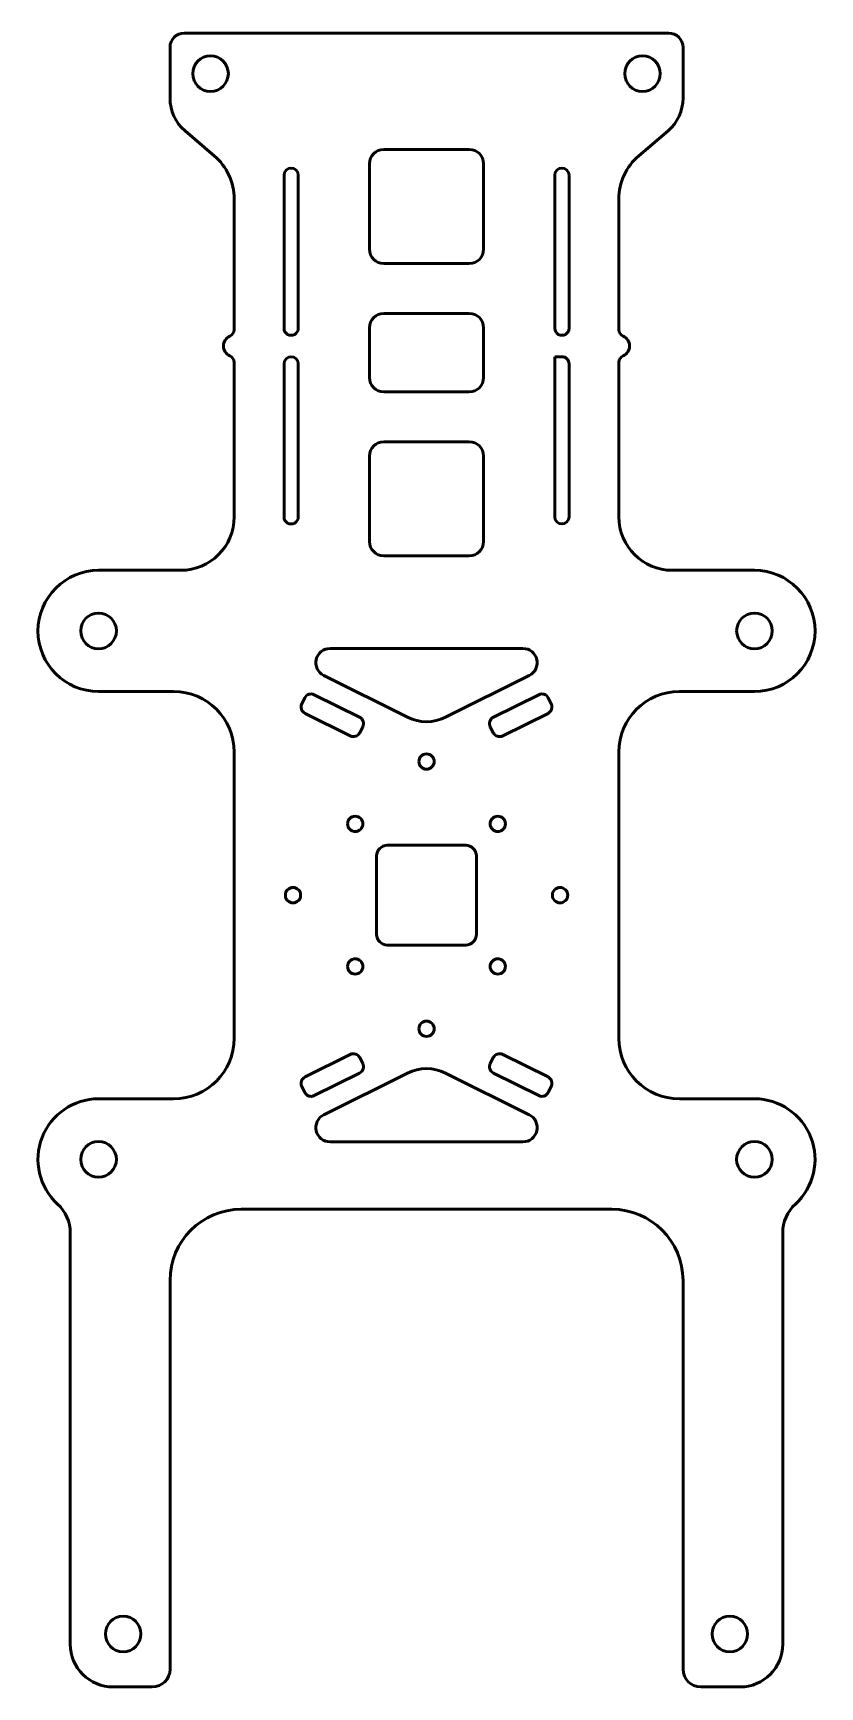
# Model space of a CAD drawing. Header units: millimetres. Extents: x 155 to 265, y 35 to 267.
import ezdxf

# ---------------------------------------------------------------- set-up
doc = ezdxf.new("R2010")
doc.units = ezdxf.units.MM
doc.header["$LTSCALE"] = 0.75
doc.layers.add('Visible', color=7, linetype='Continuous', lineweight=50)

msp = doc.modelspace()

# ---------------------------------------------------------------- linework, layer by layer
at = {"layer": 'Visible', "extrusion": (0, 2.967e-13, -1)}
for p, q in [((176.196697, 267.22853, 0.75), (244.193593, 267.22853, 0.75)), ((174.196697, 265.22853, 0.75), (174.196697, 258.083105, 0.75)), ((246.193593, 265.22853, 0.75), (246.193593, 258.083135, 0.75)), ((180.389255, 250.029896, 0.75), (176.301153, 253.519692, 0.75)), ((240.001188, 250.030114, 0.75), (244.089099, 253.51969, 0.75)), ((204.194938, 250.902634, 0.75), (216.194938, 250.902634, 0.75)), ((202.194938, 247.295607, 0.75), (202.194938, 248.902634, 0.75)), ((218.194938, 248.902634, 0.75), (218.194938, 236.902634, 0.75)), ((190.195099, 225.830162, 0.75), (190.195019, 247.295563, 0.75)), ((192.195019, 247.295566, 0.75), (192.195099, 225.830169, 0.75)), ((202.195001, 236.902625, 0.75), (202.194954, 247.295607, 0.75)), ((228.195099, 225.830303, 0.75), (228.195019, 247.295703, 0.75)), ((230.195019, 247.295707, 0.75), (230.195099, 225.83031, 0.75)), ((183.195197, 225.62159, 0.75), (183.195197, 243.945345, 0.75)), ((237.195197, 225.62159, 0.75), (237.195197, 243.945521, 0.75)), ((216.194938, 234.902634, 0.75), (204.195001, 234.902634, 0.75)), ((204.195051, 227.902634, 0.75), (216.195051, 227.902634, 0.75)), ((202.195083, 218.900819, 0.75), (202.195051, 225.902625, 0.75)), ((218.195051, 225.902643, 0.75), (218.195067, 222.401803, 0.75)), ((183.195197, 199.364902, 0.75), (183.195197, 221.039015, 0.75)), ((190.195197, 199.364902, 0.75), (190.195117, 220.830162, 0.75)), ((192.195117, 220.830169, 0.75), (192.195197, 199.364902, 0.75)), ((218.195067, 222.401803, 0.75), (218.195067, 218.900828, 0.75)), ((228.195114, 221.830303, 0.75), (229.195114, 221.830306, 0.75)), ((228.195197, 199.364902, 0.75), (228.195114, 221.830303, 0.75)), ((230.195117, 220.83031, 0.75), (230.195197, 199.364902, 0.75)), ((237.195197, 199.364902, 0.75), (237.195197, 221.039015, 0.75)), ((216.195067, 216.900828, 0.75), (204.195083, 216.900828, 0.75)), ((204.195197, 209.900828, 0.75), (216.195067, 209.900828, 0.75)), ((202.195197, 195.900837, 0.75), (202.195197, 207.900828, 0.75)), ((218.195067, 207.900828, 0.75), (218.195067, 195.900891, 0.75)), ((216.195076, 193.900891, 0.75), (204.195206, 193.900837, 0.75)), ((164.166121, 191.864902, 0.75), (175.695197, 191.864902, 0.75)), ((244.695197, 191.864902, 0.75), (256.224168, 191.864902, 0.75)), ((196.661844, 180.900864, 0.75), (223.72855, 180.900864, 0.75)), ((207.520159, 171.258177, 0.75), (195.770165, 177.110638, 0.75)), ((224.620229, 177.110638, 0.75), (212.870235, 171.258177, 0.75)), ((164.166121, 174.864902, 0.75), (174.695197, 174.864902, 0.75)), ((194.445453, 174.418921, 0.75), (200.790554, 171.25854, 0.75)), ((219.599839, 171.25854, 0.75), (225.944941, 174.418921, 0.75)), ((245.695197, 174.864902, 0.75), (256.224168, 174.864902, 0.75)), ((192.692025, 173.14152, 0.75), (193.104501, 173.969647, 0.75)), ((199.4864, 168.640187, 0.75), (193.141299, 171.800568, 0.75)), ((227.249095, 171.800568, 0.75), (220.903994, 168.640187, 0.75)), ((227.285893, 173.969647, 0.75), (227.698368, 173.14152, 0.75)), ((201.239828, 169.917587, 0.75), (200.827352, 169.08946, 0.75)), ((219.563041, 169.08946, 0.75), (219.150566, 169.917587, 0.75)), ((183.195197, 166.364902, 0.75), (183.195197, 126.231715, 0.75)), ((237.195197, 126.231715, 0.75), (237.195197, 166.364902, 0.75)), ((204.695197, 153.298308, 0.75), (215.695197, 153.298308, 0.75)), ((203.195197, 140.798308, 0.75), (203.195197, 151.798308, 0.75)), ((217.195197, 151.798308, 0.75), (217.195197, 140.798308, 0.75)), ((215.695197, 139.298308, 0.75), (204.695197, 139.298308, 0.75)), ((193.141299, 120.796049, 0.75), (199.4864, 123.956429, 0.75)), ((200.827352, 123.507156, 0.75), (201.239828, 122.679029, 0.75)), ((219.150566, 122.679029, 0.75), (219.563041, 123.507156, 0.75)), ((220.903994, 123.956429, 0.75), (227.249095, 120.796049, 0.75)), ((200.790554, 121.338077, 0.75), (194.445453, 118.177696, 0.75)), ((195.770165, 115.485978, 0.75), (207.520159, 121.338439, 0.75)), ((212.870235, 121.338439, 0.75), (224.620229, 115.485978, 0.75)), ((225.944941, 118.177696, 0.75), (219.599839, 121.338077, 0.75)), ((193.104501, 118.626969, 0.75), (192.692025, 119.455096, 0.75)), ((227.698368, 119.455096, 0.75), (227.285893, 118.626969, 0.75)), ((174.695197, 117.731715, 0.75), (164.166121, 117.731715, 0.75)), ((256.221064, 117.731715, 0.75), (245.695197, 117.731715, 0.75)), ((223.72855, 111.695752, 0.75), (196.661844, 111.695752, 0.75)), ((184.200704, 102.232125, 0.75), (236.193593, 102.232125, 0.75)), ((160.200427, 41.231989, 0.75), (160.199115, 98.917976, 0.75)), ((260.193593, 41.232125, 0.75), (260.193593, 98.922922, 0.75)), ((174.200704, 92.232125, 0.75), (174.200704, 37.732125, 0.75)), ((246.193593, 37.732125, 0.75), (246.193593, 92.232125, 0.75)), ((166.200427, 35.232125, 0.75), (171.700704, 35.232125, 0.75)), ((248.693593, 35.232125, 0.75), (254.193593, 35.232125, 0.75))]:
    msp.add_line(p, q, dxfattribs=at)
for centre, radius in [((-179.882196, 261.543031, -0.75), 2.5), ((-240.508094, 261.543031, -0.75), 2.5), ((-164.166121, 183.364902, -0.75), 2.5), ((-256.224168, 183.364902, -0.75), 2.5), ((-210.195197, 165.036308, -0.75), 1.075), ((-200.195197, 156.298308, -0.75), 1.075), ((-220.195197, 156.298308, -0.75), 1.075), ((-191.457197, 146.298308, -0.75), 1.075), ((-228.933197, 146.298308, -0.75), 1.075), ((-200.195197, 136.298308, -0.75), 1.075), ((-220.195197, 136.298308, -0.75), 1.075), ((-210.195197, 127.560308, -0.75), 1.075), ((-164.166121, 109.231715, -0.75), 2.5), ((-256.221064, 109.231715, -0.75), 2.5), ((-167.621132, 42.657208, -0.75), 2.5), ((-252.769158, 42.657208, -0.75), 2.5)]:
    msp.add_circle(centre, radius, dxfattribs=at)
for centre, radius, start, end in [((-176.196697, 265.22853, -0.75), 2, 0, 90), ((-244.193593, 265.22853, -0.75), 2, 90, 180), ((-180.196697, 258.083105, -0.75), 6, 310.48563, 0), ((-240.193593, 258.083135, -0.75), 6, 180, 229.514836), ((-191.195019, 247.295566, -0.75), 1, 359.999788, 179.999788), ((-229.195019, 247.295707, -0.75), 1, 359.999788, 179.999788), ((-191.195197, 199.364902, -0.75), 1, 179.999788, 0), ((-229.195197, 199.364902, -0.75), 1, 180, 0), ((-164.166121, 183.364902, -0.75), 8.5, 270, 90), ((-256.224168, 183.364902, -0.75), 8.5, 90, 270), ((-164.166121, 109.231715, -0.75), 8.5, 312.548554, 90), ((-256.221064, 109.231715, -0.75), 8.5, 90, 227.420762), ((-166.200427, 41.232125, -0.75), 6, 270, 359.998697), ((-254.193593, 41.232125, -0.75), 6, 180, 270), ((-171.700704, 37.732125, -0.75), 2.5, 180, 270), ((-248.693593, 37.732125, -0.75), 2.5, 270, 0)]:
    msp.add_arc(centre, radius, start, end, dxfattribs=at)
at = {"layer": 'Visible'}
for centre, radius, start, end in [((204.194938, 248.902634, 0.75), 2, 90, 180), ((216.194938, 248.902634, 0.75), 2, 0, 90), ((175.195197, 243.945345, 0.75), 8, 0, 49.51437), ((245.195197, 243.945521, 0.75), 8, 130.485164, 180), ((204.195001, 236.902634, 0.75), 2, 180.000261, 270), ((216.194938, 236.902634, 0.75), 2, 270, 0), ((204.195051, 225.902634, 0.75), 2, 90, 180.000261), ((216.195051, 225.902634, 0.75), 2, 0.000261, 90), ((182.195197, 225.62159, 0.75), 1, 293.578178, 0), ((191.195099, 225.830166, 0.75), 1, 180.000212, 0.000212), ((229.195099, 225.830306, 0.75), 1, 180.000212, 0.000212), ((238.195197, 225.62159, 0.75), 1, 180, 246.421822), ((183.195197, 223.330303, 0.75), 1.5, 113.578178, 246.421822), ((237.195197, 223.330303, 0.75), 1.5, 293.578178, 66.421822), ((182.195197, 221.039015, 0.75), 1, 0, 66.421822), ((191.195117, 220.830166, 0.75), 1, 0.000212, 180.000212), ((229.195117, 220.830306, 0.75), 1, 0.000212, 90.000212), ((238.195197, 221.039015, 0.75), 1, 113.578178, 180), ((204.195083, 218.900828, 0.75), 2, 180.000261, 270), ((216.195067, 218.900828, 0.75), 2, 270, 0), ((204.195197, 207.900828, 0.75), 2, 90, 180), ((216.195067, 207.900828, 0.75), 2, 0, 90), ((175.695197, 199.364902, 0.75), 7.5, 270, 0), ((244.695197, 199.364902, 0.75), 7.5, 180, 270), ((204.195197, 195.900837, 0.75), 2, 180, 270.000261), ((216.195067, 195.900891, 0.75), 2, 270.000261, 0), ((196.661844, 178.900864, 0.75), 2, 90, 243.52293), ((223.72855, 178.900864, 0.75), 2, 296.47707, 90), ((174.695197, 166.364902, 0.75), 8.5, 0, 90), ((193.999614, 173.523808, 0.75), 1, 63.52293, 153.52293), ((226.39078, 173.523808, 0.75), 1, 26.47707, 116.47707), ((245.695197, 166.364902, 0.75), 8.5, 90, 180), ((193.587138, 172.695681, 0.75), 1, 153.52293, 243.52293), ((226.803255, 172.695681, 0.75), 1, 296.47707, 26.47707), ((200.344715, 170.363427, 0.75), 1, 333.52293, 63.52293), ((210.195197, 176.628855, 0.75), 6, 243.52293, 296.47707), ((220.045679, 170.363427, 0.75), 1, 116.47707, 206.47707), ((199.932239, 169.5353, 0.75), 1, 243.52293, 333.52293), ((220.458154, 169.5353, 0.75), 1, 206.47707, 296.47707), ((204.695197, 151.798308, 0.75), 1.5, 90, 180), ((215.695197, 151.798308, 0.75), 1.5, 0, 90), ((204.695197, 140.798308, 0.75), 1.5, 180, 270), ((215.695197, 140.798308, 0.75), 1.5, 270, 0), ((174.695197, 126.231715, 0.75), 8.5, 270, 0), ((245.695197, 126.231715, 0.75), 8.5, 180, 270), ((199.932239, 123.061317, 0.75), 1, 26.47707, 116.47707), ((220.458154, 123.061317, 0.75), 1, 63.52293, 153.52293), ((193.587138, 119.900936, 0.75), 1, 116.47707, 206.47707), ((200.344715, 122.233189, 0.75), 1, 296.47707, 26.47707), ((210.195197, 115.967762, 0.75), 6, 63.52293, 116.47707), ((220.045679, 122.233189, 0.75), 1, 153.52293, 243.52293), ((226.803255, 119.900936, 0.75), 1, 333.52293, 63.52293), ((193.999614, 119.072809, 0.75), 1, 206.47707, 296.47707), ((226.39078, 119.072809, 0.75), 1, 243.52293, 333.52293), ((196.661844, 113.695752, 0.75), 2, 116.47707, 270), ((223.72855, 113.695752, 0.75), 2, 270, 63.52293), ((154.699115, 98.917851, 0.75), 5.5, 0.001303, 47.451446), ((184.200704, 92.232125, 0.75), 10, 90, 180), ((236.193593, 92.232125, 0.75), 10, 0, 90), ((265.693593, 98.922922, 0.75), 5.5, 132.579238, 180)]:
    msp.add_arc(centre, radius, start, end, dxfattribs=at)

doc.saveas('drawing.dxf')
